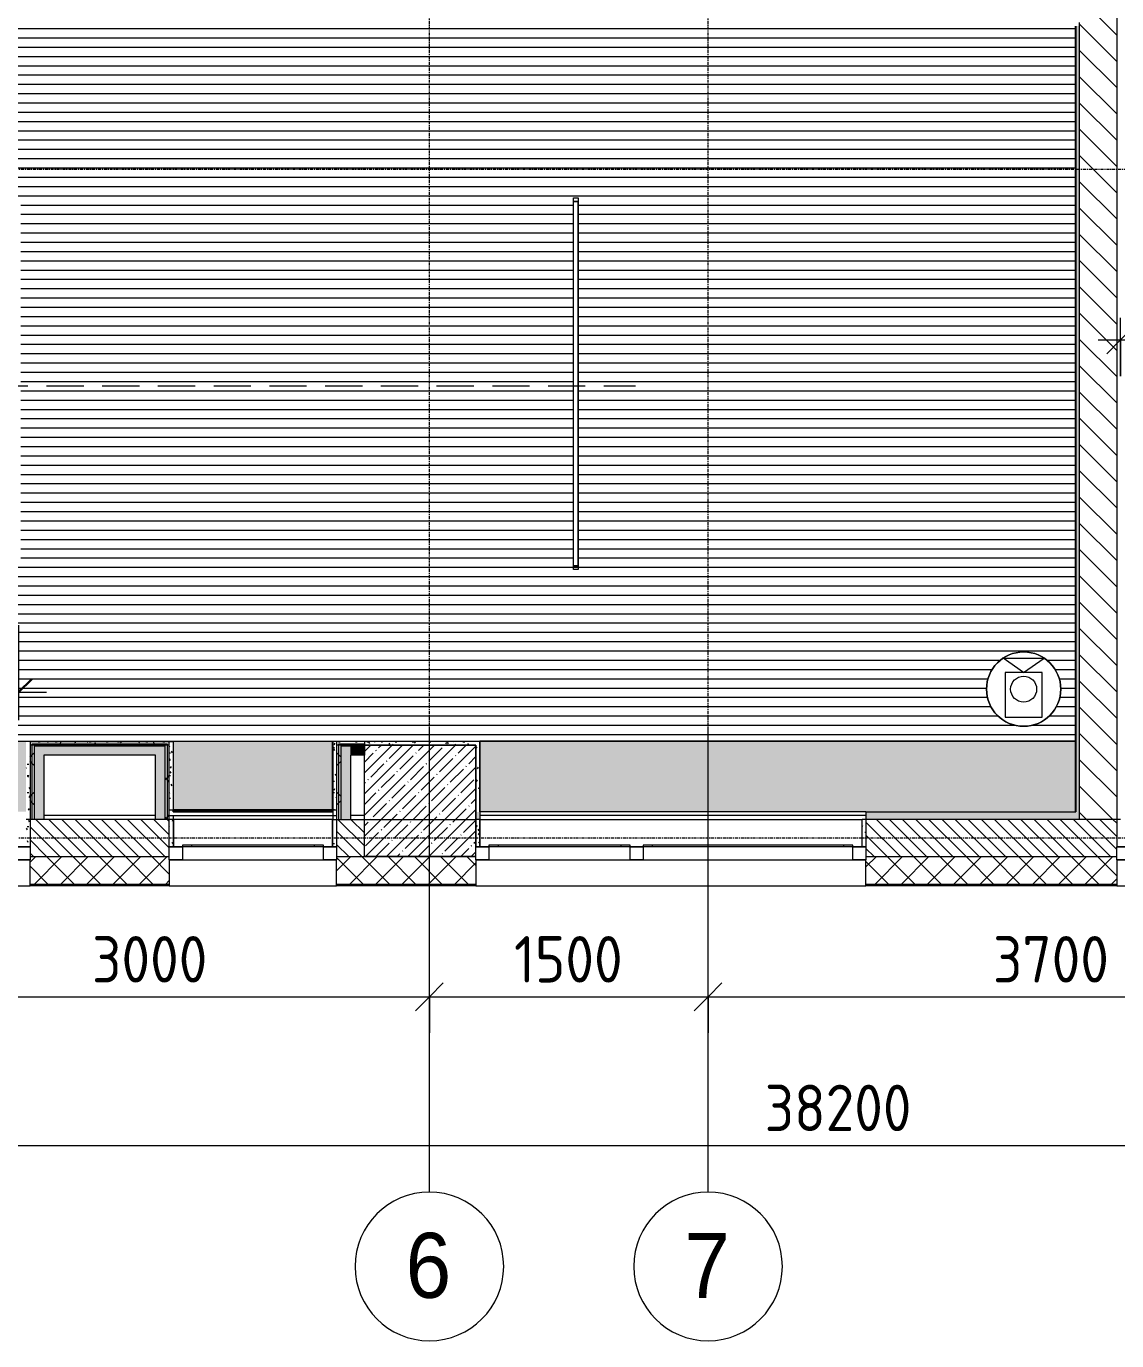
# Model space of a CAD drawing. Header units: millimetres. Extents: x 1311 to 195818, y -8553 to 29000.
# Drawn here: x 24286 to 30156, y -2706 to 4369 of the extents above; entities that cross this region are included whole.
import ezdxf

# ---------------------------------------------------------------- set-up
doc = ezdxf.new("R2010")
doc.units = ezdxf.units.MM
doc.linetypes.add('ADSK_Штрих_ш2 п1', pattern=[300, 200, -100])
doc.linetypes.add('Осевая', pattern=[31.75, 6.35, -4.7625, 15.875, -4.7625])
for name, color, linetype, lineweight in [('A-ANNO-DIMS', 7, 'Continuous', 9), ('A-ANNO-DIMS-100', 7, 'Continuous', 9), ('A-CLNG-PATT', 7, 'Continuous', 9), ('A-DETL-6', 7, 'ADSK_Штрих_ш2 п1', 9), ('A-GLAZ', 7, 'Continuous', 9), ('A-GLAZ-1', 7, 'Continuous', 13), ('A-WALL', 7, 'Continuous', 9), ('I-WALL', 7, 'Continuous', 9), ('Оси', 7, 'Continuous', 9), ('Оси-1', 7, 'Continuous', 20), ('Оси-2', 7, 'Осевая', 9)]:
    doc.layers.add(name, color=color, linetype=linetype, lineweight=lineweight)
for name, color, linetype, lineweight, true_color in [('A-CLNG-1', 7, 'Continuous', 9, 0xeaeaea), ('A-WALL-1', 7, 'Continuous', 9, 0x3c3c3c), ('A-WALL-2', 7, 'Continuous', 9, 0x535353), ('A-WALL-FNSH-1', 7, 'Continuous', 9, 0x3c3c3c), ('E-LITE-EQPM-1', 7, 'Continuous', 9, 0xff8080), ('I-WALL-1', 7, 'Continuous', 9, 0x535353), ('Q-SPCQ-1', 7, 'Continuous', 9, 0x008040), ('S-COLS-1', 9, 'Continuous', 9, 0x808080), ('S-COLS-2', 7, 'Continuous', 9, 0x3c3c3c)]:
    doc.layers.add(name, color=color, linetype=linetype, lineweight=lineweight, true_color=true_color)
doc.layers.add('A-CLNG-PATT-1', color=7, linetype='Continuous', lineweight=9, transparency=1)
doc.styles.add('Arial', font='arial.ttf', dxfattribs={"width": 0.9, "height": 350})
doc.styles.add('GOST Common_4', font='GOST_Common.ttf', dxfattribs={"width": 0.9, "height": 300})
doc.styles.add('ISOCPEUR', font='isocpeur.ttf', dxfattribs={"width": 0.9, "height": 250})
doc.dimstyles.new('ADSK_Основной_3_0_окр_', dxfattribs={"dimscale": 304.8, "dimtxt": 301.714499, "dimasz": 0.463911, "dimexe": 0.492126, "dimexo": 0.984252, "dimgap": 0.164042, "dimtad": 1, "dimdec": 0, "dimrnd": 10, "dimdsep": 46, "dimtxsty": 'GOST Common_4', "dimblk1": 'OBLIQUE', "dimblk2": 'OBLIQUE', "dimsah": 1, "dimcen": 0.09, "dimdle": 0.492126, "dimazin": 0, "dimtfac": 1, "dimtdec": 4, "dimtix": 1, "dimtmove": 0, "dimatfit": 3, "dimfxl": 1, "dimtvp": 1, "dimtolj": 1, "dimtzin": 0, "dimlwd": 9, "dimlwe": 9, "dimarcsym": 2})
doc.dimstyles.new('ISO-2_5_0_9К_БОЛЬШОЙ', dxfattribs={"dimscale": 304.8, "dimtxt": 248.995294, "dimasz": 0.492126, "dimexe": 0.393701, "dimexo": 0.984252, "dimgap": 0, "dimtad": 1, "dimdec": 0, "dimrnd": 10, "dimzin": 0, "dimdsep": 46, "dimtxsty": 'ISOCPEUR', "dimblk1": 'OBLIQUE', "dimblk2": 'OBLIQUE', "dimsah": 1, "dimcen": 0.09, "dimdle": 0.393701, "dimazin": 0, "dimtfac": 1, "dimtdec": 4, "dimtix": 1, "dimtmove": 0, "dimatfit": 3, "dimfxl": 1, "dimtvp": 1, "dimtolj": 1, "dimtzin": 0, "dimarcsym": 2})
pattern_1 = [(0, (9445.765, 0), (121.92, 30.48), [10.058, -81.382, 10.058, -81.382, -487.68]), (0, (9445.765, 0), (121.92, 30.48), [-182.88, 10.058, -172.822, 10.058, -81.382, -213.36]), (0, (9445.765, 0), (121.92, 30.48), [-457.2, 10.058, -50.902, 10.058, -142.342]), (120, (9491.485, 15.24), (-87.356454, 90.345817), [10.058, -81.382, 10.058, -81.382, -487.68]), (120, (9491.485, 15.24), (-87.356454, 90.345817), [-182.88, 10.058, -172.822, 10.058, -81.382, -213.36]), (120, (9491.485, 15.24), (-87.356454, 90.345817), [-457.2, 10.058, -50.902, 10.058, -142.342]), (240, (9506.725, 76.2), (-34.563546, -120.825817), [10.058, -81.382, 10.058, -81.382, -487.68]), (240, (9506.725, 76.2), (-34.563546, -120.825817), [-182.88, 10.058, -172.822, 10.058, -81.382, -213.36]), (240, (9506.725, 76.2), (-34.563546, -120.825817), [-457.2, 10.058, -50.902, 10.058, -142.342])]
pattern_2 = [(45, (9445.76, 0), (-106.066, 106.066), []), (135, (9445.76, 0), (-106.066, -106.066), [])]

# ---------------------------------------------------------------- blocks, each defined once
blk = doc.blocks.new('120_Окно_СКБ_2Ст - 120_Окно_СКБ_2Ст 2100х2500 _мал створка справа_-22445857-Сводный план потолков 1 этажа в осях 1-12')
at = {"layer": 'A-GLAZ'}
for p, q in [((1050, -57), (-1050, -57)), ((-1050, -127), (1050, -127))]:
    blk.add_line(p, q, dxfattribs=at)
at = {"layer": 'A-GLAZ-1'}
for p, q in [((-1050, -127), (-1050, -57)), ((-1050, -57), (-980, -57)), ((-980, -57), (-980, -127)), ((150, -127), (150, -57)), ((150, -57), (220, -57)), ((220, -57), (220, -127)), ((980, -127), (980, -57)), ((980, -57), (1050, -57)), ((1050, -57), (1050, -127)), ((-980, -127), (-1050, -127)), ((-980, -127), (-980, -137)), ((-980, -137), (150, -137)), ((-930, -137), (-930, -127)), ((100, -137), (100, -127)), ((220, -127), (150, -127)), ((150, -137), (150, -127)), ((220, -127), (220, -137)), ((220, -137), (980, -137)), ((270, -137), (270, -127)), ((930, -137), (930, -127)), ((1050, -127), (980, -127)), ((980, -137), (980, -127))]:
    blk.add_line(p, q, dxfattribs=at)
blk = doc.blocks.new('120_Окно_СКБ_1Ст - 120_Окно_СКБ_1Ст 900х2500_h_-22445987-Сводный план потолков 1 этажа в осях 1-12')
at = {"layer": 'A-GLAZ'}
for p, q in [((450, -57), (-450, -57)), ((-450, -127), (450, -127))]:
    blk.add_line(p, q, dxfattribs=at)
at = {"layer": 'A-GLAZ-1'}
for p, q in [((-450, -127), (-450, -57)), ((-450, -57), (-380, -57)), ((-380, -57), (-380, -127)), ((380, -127), (380, -57)), ((380, -57), (450, -57)), ((450, -57), (450, -127)), ((-380, -127), (-450, -127)), ((-380, -127), (-380, -137)), ((-380, -137), (380, -137)), ((-330, -137), (-330, -127)), ((330, -137), (330, -127)), ((450, -127), (380, -127)), ((380, -137), (380, -127))]:
    blk.add_line(p, q, dxfattribs=at)
blk = doc.blocks.new('Видеокамера - Желтый-29490382-Сводный план потолков 1 этажа в осях 1-12')
at = {"layer": 'Q-SPCQ-1'}
for p, q in [((89, 100), (-151, 100)), ((-151, 100), (-151, -100)), ((89, 0), (166.6, 110.7)), ((89, -100), (89, 100)), ((166.6, 110.7), (166.6, -110.7)), ((89, 0), (166.6, -110.7)), ((-151, -100), (89, -100))]:
    blk.add_line(p, q, dxfattribs=at)
for radius in [200, 70]:
    blk.add_circle((0, 0), radius, dxfattribs=at)
for start, end in [(0, 180), (180, 360)]:
    blk.add_arc((0, 0), 200, start, end, dxfattribs=at)
blk = doc.blocks.new('Downlight - Strip - 2000 мм-27655400-Сводный план потолков 1 этажа в осях 1-12')
at = {"layer": 'E-LITE-EQPM-1'}
for p, q in [((-1000, -231.3), (-1000, -205.9)), ((-1000, -205.9), (-980.9, -205.9)), ((-980.9, -231.3), (-980.9, -205.9)), ((-980.9, -205.9), (981, -205.9)), ((-980.9, -205.9), (-980.9, -231.3)), ((-980.9, -231.3), (-980.9, -205.9)), ((-980.9, -205.9), (-980.9, -231.3)), ((-980.9, -205.9), (981, -205.9)), ((-980.9, -205.9), (981, -205.9)), ((981, -205.9), (981, -231.3)), ((981, -231.3), (981, -205.9)), ((981, -205.9), (1000, -205.9)), ((981, -231.3), (981, -205.9)), ((981, -205.9), (981, -231.3)), ((1000, -205.9), (1000, -231.3)), ((-980.9, -231.3), (-1000, -231.3)), ((981, -231.3), (-980.9, -231.3)), ((981, -231.3), (-980.9, -231.3)), ((-980.9, -231.3), (981, -231.3)), ((1000, -231.3), (981, -231.3))]:
    blk.add_line(p, q, dxfattribs=at)
blk = doc.blocks.new('Ось сетки - D8-29747960-Сводный план потолков 1 этажа в осях 1-12')
at = {"layer": 'Оси-1'}
for start, end in [(360, 180), (180, 360)]:
    blk.add_arc((0, 0), 4, start, end, dxfattribs=at)
blk = doc.blocks.new('DIMBLOCK5-Сводный план потолков 1 этажа в осях 1-12')
at = {"layer": 'A-ANNO-DIMS-100'}
for p, q in [((23455.8, -1048.7), (23455.8, -734.8)), ((26455.8, -1048.7), (26455.8, -734.8)), ((23455.8, -854.8), (26455.8, -854.8)), ((23455.8, -854.8), (23455.8, -1048.7)), ((26455.8, -854.8), (26455.8, -1048.7))]:
    blk.add_line(p, q, dxfattribs=at)
at = {"layer": 'A-ANNO-DIMS-100', "lineweight": 20}
for p, q in [((23455.8, -854.8), (23530.8, -779.8)), ((26455.8, -854.8), (26530.8, -779.8)), ((23455.8, -854.8), (23380.8, -929.8)), ((26455.8, -854.8), (26380.8, -929.8))]:
    blk.add_line(p, q, dxfattribs=at)
at = {"layer": 'A-ANNO-DIMS-100', "color": 0, "insert": (24639.7, -528.2), "char_height": 250, "width": 758.478, "attachment_point": 1, "line_spacing_factor": 1.149209, "style": 'ISOCPEUR'}
blk.add_mtext('3000', dxfattribs=at)
blk = doc.blocks.new('_Oblique')
at = {"color": 0, "linetype": 'ByBlock', "lineweight": -2}
blk.add_line((-0.5, -0.5), (0.5, 0.5), dxfattribs=at)
blk = doc.blocks.new('DIMBLOCK6-Сводный план потолков 1 этажа в осях 1-12')
at = {"layer": 'A-ANNO-DIMS-100'}
for p, q in [((26455.8, -1048.7), (26455.8, -734.8)), ((27955.8, -1048.7), (27955.8, -734.8)), ((26455.8, -854.8), (27955.8, -854.8)), ((26455.8, -854.8), (26455.8, -1048.7)), ((27955.8, -854.8), (27955.8, -1048.7))]:
    blk.add_line(p, q, dxfattribs=at)
at = {"layer": 'A-ANNO-DIMS-100', "lineweight": 20}
for p, q in [((26455.8, -854.8), (26530.8, -779.8)), ((27955.8, -854.8), (28030.8, -779.8)), ((26455.8, -854.8), (26380.8, -929.8)), ((27955.8, -854.8), (27880.8, -929.8))]:
    blk.add_line(p, q, dxfattribs=at)
at = {"layer": 'A-ANNO-DIMS-100', "color": 0, "insert": (26911.3, -528.2), "char_height": 250, "width": 706.764, "attachment_point": 1, "line_spacing_factor": 1.149209, "style": 'ISOCPEUR'}
blk.add_mtext('1500', dxfattribs=at)
blk = doc.blocks.new('DIMBLOCK7-Сводный план потолков 1 этажа в осях 1-12')
at = {"layer": 'A-ANNO-DIMS-100'}
for p, q in [((27955.8, -1048.7), (27955.8, -734.8)), ((31655.8, -1048.7), (31655.8, -734.8)), ((27955.8, -854.8), (31655.8, -854.8)), ((27955.8, -854.8), (27955.8, -1048.7)), ((31655.8, -854.8), (31655.8, -1048.7))]:
    blk.add_line(p, q, dxfattribs=at)
at = {"layer": 'A-ANNO-DIMS-100', "lineweight": 20}
for p, q in [((27955.8, -854.8), (28030.8, -779.8)), ((31655.8, -854.8), (31730.8, -779.8)), ((27955.8, -854.8), (27880.8, -929.8)), ((31655.8, -854.8), (31580.8, -929.8))]:
    blk.add_line(p, q, dxfattribs=at)
at = {"layer": 'A-ANNO-DIMS-100', "color": 0, "insert": (29489.7, -528.2), "char_height": 250, "width": 758.478, "attachment_point": 1, "line_spacing_factor": 1.149209, "style": 'ISOCPEUR'}
blk.add_mtext('3700', dxfattribs=at)
blk = doc.blocks.new('DIMBLOCK25-Сводный план потолков 1 этажа в осях 1-12')
at = {"layer": 'A-ANNO-DIMS-100'}
for p, q in [((9555.8, -1848.7), (9555.8, -1534.8)), ((47755.8, -1848.7), (47755.8, -1534.8)), ((9435.8, -1654.8), (47875.8, -1654.8)), ((9555.8, -1654.8), (9555.8, -1848.7)), ((47755.8, -1654.8), (47755.8, -1848.7))]:
    blk.add_line(p, q, dxfattribs=at)
at = {"layer": 'A-ANNO-DIMS-100', "lineweight": 20}
for p, q in [((9555.8, -1654.8), (9630.8, -1579.8)), ((47755.8, -1654.8), (47830.8, -1579.8)), ((9555.8, -1654.8), (9480.8, -1729.8)), ((47755.8, -1654.8), (47680.8, -1729.8))]:
    blk.add_line(p, q, dxfattribs=at)
at = {"layer": 'A-ANNO-DIMS-100', "color": 0, "insert": (28260.7, -1328.2), "char_height": 250, "width": 948.097, "attachment_point": 1, "line_spacing_factor": 1.149209, "style": 'ISOCPEUR'}
blk.add_mtext('38200', dxfattribs=at)
blk = doc.blocks.new('DIMBLOCK79-Сводный план потолков 1 этажа в осях 1-12')
at = {"layer": 'A-ANNO-DIMS-100'}
for p, q in [((35576.8, 3245.5), (35576.8, 2560.4)), ((35576.8, 2680.4), (35576.8, 3245.5)), ((30176.8, 2486.5), (30176.8, 2800.4)), ((30056.8, 2680.4), (35576.8, 2680.4)), ((30176.8, 2680.4), (30176.8, 2486.5))]:
    blk.add_line(p, q, dxfattribs=at)
at = {"layer": 'A-ANNO-DIMS-100', "lineweight": 20}
for p, q in [((30176.8, 2680.4), (30251.8, 2755.4)), ((35576.8, 2680.4), (35651.8, 2755.4)), ((30176.8, 2680.4), (30101.8, 2605.4)), ((35576.8, 2680.4), (35501.8, 2605.4))]:
    blk.add_line(p, q, dxfattribs=at)
at = {"layer": 'A-ANNO-DIMS-100', "color": 0, "insert": (32548.8, 3007), "char_height": 250, "width": 787.208, "attachment_point": 1, "line_spacing_factor": 1.149209, "style": 'ISOCPEUR'}
blk.add_mtext('5400', dxfattribs=at)
blk = doc.blocks.new('DIMBLOCK112-Сводный план потолков 1 этажа в осях 1-12')
at = {"layer": 'A-ANNO-DIMS-100'}
for p, q in [((22744.1, 1945), (22744.1, 634.3)), ((22744.1, 784.3), (22744.1, 1945)), ((24244.1, 1145), (24244.1, 634.3)), ((24244.1, 784.3), (24244.1, 1145)), ((22744.1, 784.3), (24394.1, 784.3))]:
    blk.add_line(p, q, dxfattribs=at)
at = {"layer": 'A-ANNO-DIMS-100', "lineweight": 30}
for p, q in [((22744.1, 784.3), (22814.8, 855)), ((24244.1, 784.3), (24314.8, 855)), ((22744.1, 784.3), (22673.4, 713.6)), ((24244.1, 784.3), (24173.4, 713.6))]:
    blk.add_line(p, q, dxfattribs=at)
at = {"layer": 'A-ANNO-DIMS-100', "color": 0, "insert": (23238.4, 1226.3), "char_height": 300, "width": 613.657, "attachment_point": 1, "line_spacing_factor": 1.022761, "style": 'GOST Common_4'}
blk.add_mtext('1/2', dxfattribs=at)

msp = doc.modelspace()

# ---------------------------------------------------------------- hatches: boundary and pattern name
at = {"layer": 'A-CLNG-PATT'}
h = msp.add_hatch(dxfattribs=at)
h.set_pattern_fill('FP_85', color=256, style=0, pattern_type=2)
h.set_pattern_definition([(0, (21565.765, 4107), (0, -50), [])])
h.paths.add_polyline_path([(27762.3, 521), (29935.8, 521), (29934.8, 4370), (23755.8, 4370), (23755.8, 7693), (22225.8, 7693), (22225.8, 7050), (20905.8, 7050), (20904.8, 7680), (18205.8, 7679), (18205.8, 7120), (17085.8, 7120), (17085.8, 7693), (13195.8, 7693), (13195.8, 521), (26494.4, 521)])
h.paths.add_polyline_path([(29654.8, 601), (29606.9, 606.8), (29561.8, 623.9), (29522.1, 651.3), (29490.2, 687.4), (29467.8, 730.1), (29456.2, 776.9), (29456.2, 825.1), (29467.8, 871.9), (29490.2, 914.6), (29522.1, 950.7), (29561.8, 978.1), (29606.9, 995.2), (29654.8, 1001), (29702.6, 995.2), (29747.7, 978.1), (29787.4, 950.7), (29819.4, 914.6), (29841.8, 871.9), (29853.3, 825.1), (29853.3, 776.9), (29841.8, 730.1), (29819.4, 687.4), (29787.4, 651.3), (29747.7, 623.9), (29702.6, 606.8), (29664.1, 602.1)])
h.paths.add_polyline_path([(27231.4, 1464), (27231.4, 3425.9), (27256.8, 3425.9), (27256.8, 1464)])
h.paths.add_polyline_path([(24256.8, 1464), (24231.4, 1464), (24231.4, 3425.9), (24256.8, 3425.9), (24256.8, 2570)])
h.paths.add_polyline_path([(21231.4, 1464), (21231.4, 3425.9), (21256.8, 3425.9), (21256.8, 1464)])
h.paths.add_polyline_path([(18451.4, 1464), (18451.4, 3425.9), (18476.8, 3425.9), (18476.8, 1464)])
h.paths.add_polyline_path([(15709.5, 1464), (15684.1, 1464), (15684.1, 3425.9), (15709.5, 3425.9), (15709.5, 2570)])
h.paths.add_polyline_path([(21243.1, 4769), (21243.1, 6730.9), (21268.5, 6730.9), (21268.5, 4769)])
h.paths.add_polyline_path([(18488.5, 4769), (18463.1, 4769), (18463.1, 6730.9), (18488.5, 6730.9), (18488.5, 6284.3)])
h.paths.add_polyline_path([(15699.9, 4769), (15683.1, 4769), (15683.1, 6730.9), (15708.5, 6730.9), (15708.5, 4769)])
h.paths.add_polyline_path([(13556.8, 7210), (13508.9, 7215.8), (13463.8, 7232.9), (13424.1, 7260.3), (13392.2, 7296.4), (13369.8, 7339.1), (13358.2, 7385.9), (13358.2, 7434.1), (13369.8, 7480.9), (13392.2, 7523.6), (13424.1, 7559.7), (13463.8, 7587.1), (13508.9, 7604.2), (13556.8, 7610), (13604.6, 7604.2), (13649.7, 7587.1), (13689.4, 7559.7), (13721.4, 7523.6), (13743.8, 7480.9), (13755.3, 7434.1), (13755.3, 7385.9), (13743.8, 7339.1), (13721.4, 7296.4), (13689.4, 7260.3), (13649.7, 7232.9), (13604.6, 7215.8), (13580.8, 7212.9)])
at = {"layer": 'A-CLNG-PATT-1'}
h = msp.add_hatch(color=256, dxfattribs=at)
h.paths.add_polyline_path([(26725.8, 140), (29935.8, 141), (29935.8, 520), (26725.8, 520), (26725.8, 500)])
h.paths.add_polyline_path([(18253.4, 140), (18784.5, 140), (18784.5, 521), (17726.5, 521), (17726.5, 140)])
h.paths.add_polyline_path([(16254.8, 140), (16255.8, 141), (16254.8, 521), (13195.8, 521), (13196.8, 140), (15083.7, 140)])
h.paths.add_polyline_path([(25934.6, 140.5), (25934.6, 521), (25076.8, 521), (25076.8, 140.5), (25860.5, 140.5)])
h.paths.add_polyline_path([(21455.8, 140.6), (21584.8, 140.6), (21584.8, 520), (19376.8, 520), (19375.8, 140.6), (20155.2, 140.6)])
h.paths.add_polyline_path([(22226.8, 141), (24284.8, 141), (24284.8, 521), (22226.8, 521)])
at = {"layer": 'A-WALL'}
h = msp.add_hatch(dxfattribs=at)
h.set_pattern_fill('FP_31', color=256, style=0, pattern_type=2)
h.set_pattern_definition([(135, (9445.765, 0), (-35.35534, -35.35534), [])])
h.paths.add_polyline_path([(29664.1, -100), (30155.8, -100), (30155.8, 100), (28805.8, 100), (28805.8, -100), (29030.2, -100)])
h.paths.add_polyline_path([(31355.8, -100), (31355.8, 100), (31055.8, 100), (31055.8, -100)])
h.paths.add_polyline_path([(31955.8, -100), (32080.8, -100), (32080.8, 100), (31955.8, 100), (31955.8, 64.2)])
h.paths.add_polyline_path([(37755.5, -100), (37755.5, 100), (36755.8, 100), (36755.8, -100)])
h.paths.add_polyline_path([(35005.8, -100), (35005.8, 100), (34880.8, 100), (34880.8, -100)])
h.paths.add_polyline_path([(35855.8, -100), (35855.8, 100), (35605.8, 100), (35605.8, -100)])
h.paths.add_polyline_path([(26105.8, -100), (26105.8, 100), (25955.8, 100), (25955.8, -100)])
h.paths.add_polyline_path([(25055.8, -100), (25055.8, 100), (24305.8, 100), (24305.8, -100), (24592.7, -100)])
h.paths.add_polyline_path([(21605.8, -100), (21605.8, 100), (21455.8, 100), (21455.8, -100)])
h.paths.add_polyline_path([(18887.3, -100), (19355.8, -100), (19355.8, 100), (18605.5, 100), (18605.5, -100)])
h.paths.add_polyline_path([(16351.6, -100), (17105.8, -100), (17105.8, 100), (16275.8, 100), (16275.8, -100)])
h = msp.add_hatch(dxfattribs=at)
h.set_pattern_fill('FP_6', color=256, style=0, pattern_type=2)
h.set_pattern_definition([(45, (9445.76, 0), (-70.71068, 70.71068), []), (135, (9445.76, 0), (-70.71068, -70.71068), [])])
h.paths.add_polyline_path([(47733.4, -250), (47733.4, -100), (47435.8, -100), (47435.8, -250)])
h.paths.add_polyline_path([(43315.8, -250), (43315.8, -100), (42455.8, -100), (42455.8, -250), (43055.8, -250)])
h.paths.add_polyline_path([(46535.8, -250), (46535.8, -100), (45415.8, -100), (45415.8, -250), (45512.3, -250)])
h.paths.add_polyline_path([(38655.5, -250), (39655.8, -250), (39655.8, -100), (38655.5, -100), (38655.5, -215.7)])
h.paths.add_polyline_path([(36755.8, -250), (37755.5, -250), (37755.5, -100), (36755.8, -100), (36755.8, -118)])
h.paths.add_polyline_path([(35855.8, -250), (35855.8, -100), (34880.8, -100), (34880.8, -250), (35369.5, -250)])
h.paths.add_polyline_path([(32080.8, -250), (32080.8, -100), (31055.8, -100), (31055.8, -250), (31565.9, -250)])
h.paths.add_polyline_path([(30155.8, -250), (30155.8, -100), (28805.8, -100), (28805.8, -250), (29030.2, -250)])
h.paths.add_polyline_path([(25955.8, -250), (26705.8, -250), (26705.8, -100), (25955.8, -100), (25955.8, -215.7)])
h.paths.add_polyline_path([(24305.8, -250), (25055.8, -250), (25055.8, -100), (24305.8, -100), (24305.8, -215.7)])
h.paths.add_polyline_path([(22205.8, -250), (22205.8, -100), (21455.8, -100), (21455.8, -250), (21605.8, -250)])
h.paths.add_polyline_path([(18887.3, -250), (19355.8, -250), (19355.8, -100), (18605.5, -100), (18605.5, -250)])
h.paths.add_polyline_path([(16275.8, -250), (17705.5, -250), (17705.5, -100), (16275.8, -100), (16275.8, -118)])
h.paths.add_polyline_path([(9335.8, -250), (13175.8, -250), (13175.8, -100), (9185.8, -100), (9185.8, -250)])
at = {"layer": 'I-WALL'}
h = msp.add_hatch(dxfattribs=at)
h.set_pattern_fill('FP_18', color=256, style=0, pattern_type=2)
h.set_pattern_definition([(135, (9445.76, 0), (-70.7107, -70.7107), [])])
h.paths.add_polyline_path([(30155.8, 100), (30155.8, 7680), (29955.8, 7680), (29955.8, 100)])
h = msp.add_hatch(dxfattribs=at)
h.set_pattern_fill('FP_84', color=256, style=0, pattern_type=2)
h.set_pattern_definition(pattern_1)
h.paths.add_polyline_path([(29935.8, 100), (29955.8, 100), (29955.8, 4370), (29935.8, 4370), (29935.8, 120)])
h = msp.add_hatch(dxfattribs=at)
h.set_pattern_fill('FP_84', color=256, style=0, pattern_type=2)
h.set_pattern_definition(pattern_1)
h.paths.add_polyline_path([(24305.8, 100), (24305.8, 520), (24285.8, 520), (24285.8, 100)])
h = msp.add_hatch(dxfattribs=at)
h.set_pattern_fill('FP_84', color=256, style=0, pattern_type=2)
h.set_pattern_definition(pattern_1)
h.paths.add_polyline_path([(24330.8, 500), (25075.8, 500), (25075.8, 520), (24305.8, 520), (24305.8, 500)])
h = msp.add_hatch(dxfattribs=at)
h.set_pattern_fill('FP_92', color=256, style=0, pattern_type=2)
h.set_pattern_definition(pattern_2)
h.paths.add_polyline_path([(24318.3, 100), (24318, 500), (24305.8, 500), (24305.8, 100)])
h = msp.add_hatch(dxfattribs=at)
h.set_pattern_fill('FP_92', color=256, style=0, pattern_type=2)
h.set_pattern_definition(pattern_2)
h.paths.add_polyline_path([(24330.8, 100), (24330.8, 500), (24318.3, 500), (24318.3, 100)])
h = msp.add_hatch(dxfattribs=at)
h.set_pattern_fill('FP_92', color=256, style=0, pattern_type=2)
h.set_pattern_definition(pattern_2)
h.paths.add_polyline_path([(24330.8, 495), (25043.3, 495), (25043.3, 500), (24330.8, 500)])
h = msp.add_hatch(dxfattribs=at)
h.set_pattern_fill('FP_92', color=256, style=0, pattern_type=2)
h.set_pattern_definition(pattern_2)
h.paths.add_polyline_path([(25043.3, 100), (25055.8, 100), (25055.8, 500), (25043.3, 500), (25043.3, 120)])
h = msp.add_hatch(dxfattribs=at)
h.set_pattern_fill('FP_84', color=256, style=0, pattern_type=2)
h.set_pattern_definition(pattern_1)
h.paths.add_polyline_path([(25075.8, 150), (25075.8, 500), (25055.8, 500), (25055.8, 150)])
h = msp.add_hatch(dxfattribs=at)
h.set_pattern_fill('FP_84', color=256, style=0, pattern_type=2)
h.set_pattern_definition(pattern_1)
h.paths.add_polyline_path([(25935.8, 500), (26705.8, 500), (26705.8, 520), (25935.8, 520), (25935.8, 507.5)])
h = msp.add_hatch(dxfattribs=at)
h.set_pattern_fill('FP_84', color=256, style=0, pattern_type=2)
h.set_pattern_definition(pattern_1)
h.paths.add_polyline_path([(25935.8, 150), (25955.8, 150), (25955.8, 500), (25935.8, 500), (25935.8, 248.6)])
h = msp.add_hatch(dxfattribs=at)
h.set_pattern_fill('FP_92', color=256, style=0, pattern_type=2)
h.set_pattern_definition(pattern_2)
h.paths.add_polyline_path([(25955.8, 100), (25968.3, 100), (25968, 500), (25955.8, 500), (25955.8, 111.5)])
h = msp.add_hatch(dxfattribs=at)
h.set_pattern_fill('FP_92', color=256, style=0, pattern_type=2)
h.set_pattern_definition(pattern_2)
h.paths.add_polyline_path([(25980.8, 100), (25980.8, 500), (25968.3, 500), (25968.3, 100)])
h = msp.add_hatch(dxfattribs=at)
h.set_pattern_fill('FP_92', color=256, style=0, pattern_type=2)
h.set_pattern_definition(pattern_2)
h.paths.add_polyline_path([(25980.8, 495), (26105.8, 495), (26105.8, 500), (25980.8, 500)])
h = msp.add_hatch(dxfattribs=at)
h.set_pattern_fill('FP_84', color=256, style=0, pattern_type=2)
h.set_pattern_definition(pattern_1)
h.paths.add_polyline_path([(26725.8, 140), (26725.8, 520), (26705.8, 520), (26705.8, 140)])
for points in [[(24380.8, 100), (24380.8, 495), (24330.8, 495), (24330.8, 100)], [(24380.8, 445), (25030.8, 445), (25030.8, 495), (24380.8, 495)], [(24980.8, 100), (25030.8, 100), (25030.8, 445), (24980.8, 445), (24980.8, 120)], [(25980.8, 100), (26030.8, 100), (26030.8, 495), (25980.8, 495), (25980.8, 112.9)], [(26105.8, 445), (26105.8, 495), (26030.8, 495), (26030.8, 445)]]:
    msp.add_hatch(color=256, dxfattribs=at).paths.add_polyline_path(points)
h = msp.add_hatch(dxfattribs=at)
h.set_pattern_fill('FP_92', color=256, style=0, pattern_type=2)
h.set_pattern_definition(pattern_2)
h.paths.add_polyline_path([(25030.8, 100), (25043.3, 100), (25043.3, 495), (25030.8, 495), (25030.8, 120)])
h = msp.add_hatch(dxfattribs=at)
h.set_pattern_fill('FP_84', color=256, style=0, pattern_type=2)
h.set_pattern_definition(pattern_1)
h.paths.add_polyline_path([(24305.8, -48), (24305.8, 100), (24285.8, 100), (24285.8, -48)])
h = msp.add_hatch(dxfattribs=at)
h.set_pattern_fill('FP_84', color=256, style=0, pattern_type=2)
h.set_pattern_definition(pattern_1)
h.paths.add_polyline_path([(25055.8, -48), (25075.8, -48), (25075.8, 100), (25055.8, 100), (25055.8, 60.8)])
h = msp.add_hatch(dxfattribs=at)
h.set_pattern_fill('FP_84', color=256, style=0, pattern_type=2)
h.set_pattern_definition(pattern_1)
h.paths.add_polyline_path([(25935.8, -48), (25955.8, -48), (25955.8, 100), (25935.8, 100)])
h = msp.add_hatch(dxfattribs=at)
h.set_pattern_fill('FP_84', color=256, style=0, pattern_type=2)
h.set_pattern_definition(pattern_1)
h.paths.add_polyline_path([(29664.1, 100), (29935.8, 100), (29935.8, 140), (28805.8, 140), (28805.8, 100), (29030.2, 100)])
h.paths.add_polyline_path([(26726.5, 100), (26726.8, 100), (26725.8, 140), (26705.8, 140), (26705.8, 100), (26725.8, 100)])
h = msp.add_hatch(dxfattribs=at)
h.set_pattern_fill('FP_84', color=256, style=0, pattern_type=2)
h.set_pattern_definition(pattern_1)
h.paths.add_polyline_path([(26705.8, -48), (26725.8, -48), (26725.8, 100), (26705.8, 100)])
h = msp.add_hatch(dxfattribs=at)
h.set_pattern_fill('FP_84', color=256, style=0, pattern_type=2)
h.set_pattern_definition(pattern_1)
h.paths.add_polyline_path([(28805.8, -48), (28805.8, 100), (28785.8, 100), (28785.8, -48)])
at = {"layer": 'S-COLS-1'}
h = msp.add_hatch(dxfattribs=at)
h.set_pattern_fill('FP_1', color=256, style=0, pattern_type=2)
h.set_pattern_definition([(45, (9445.765, 0), (-57.02463, 57.02463), []), (45, (9502.79, 0), (-57.02463, 57.02463), [100.806, -20.161, 3.353, -16.808])])
h.paths.add_polyline_path([(26705.8, -100), (26705.8, 500), (26105.8, 500), (26105.8, -100), (26494.4, -100)])

# ---------------------------------------------------------------- linework, layer by layer
at = {"layer": 'A-CLNG-1'}
for p, q in [((18784.5, 521), (25934.6, 521)), ((25076.8, 521), (25076.8, 151)), ((29935.8, 520), (26725.8, 520)), ((29935.8, 521), (26726.8, 521)), ((25076.8, 140.5), (25934.6, 140.5)), ((25935.2, 100), (25077.2, 100)), ((25077.2, 100), (25077.2, -48)), ((25079.1, 100), (25079.1, -48)), ((25935.2, -48), (25935.2, 100)), ((26726.5, 100), (26726.5, -48)), ((28805.8, 140), (29935.8, 140))]:
    msp.add_line(p, q, dxfattribs=at)
at = {"layer": 'A-DETL-6'}
msp.add_line((15094.8, 2434.2), (27565.8, 2434.2), dxfattribs=at)
at = {"layer": 'A-WALL'}
for p, q in [((29935.8, 4370), (29935.8, 141)), ((24318.3, 100), (24318.3, 507.5)), ((24318.3, 507.5), (25043.3, 507.5)), ((25043.3, 507.5), (25043.3, 100)), ((25968.3, 100), (25968.3, 507.5)), ((25968.3, 507.5), (26105.8, 507.5)), ((24330.8, 100), (24330.8, 495)), ((24330.8, 495), (25030.8, 495)), ((25030.8, 495), (25030.8, 100)), ((25980.8, 100), (25980.8, 495)), ((25980.8, 495), (26105.8, 495)), ((26726.8, 140), (26725.8, 140)), ((24305.8, -100), (25055.8, -100)), ((25955.8, -100), (26705.8, -100)), ((28805.8, -100), (30155.8, -100)), ((25055.8, -250), (24305.8, -250)), ((25055.8, -253), (24305.8, -253)), ((26705.8, -250), (25955.8, -250)), ((26705.8, -253), (25955.8, -253)), ((30155.8, -250), (28805.8, -250)), ((30155.8, -253), (28805.8, -253))]:
    msp.add_line(p, q, dxfattribs=at)
at = {"layer": 'A-WALL-1'}
for p, q in [((30155.8, 7680), (30155.8, -48)), ((29955.8, 100), (29955.8, 4390)), ((24305.8, 520), (24305.8, -48)), ((24305.8, 520), (25075.8, 520)), ((25055.8, 500), (24305.8, 500)), ((25055.8, -48), (25055.8, 520)), ((25075.8, 520), (25075.8, 150)), ((25935.8, 150), (25935.8, 520)), ((25955.8, 520), (25955.8, -48)), ((26705.8, 500), (25955.8, 500)), ((26105.8, 520), (26105.8, 445)), ((26705.8, -48), (26705.8, 500)), ((26725.8, 520), (26725.8, 140)), ((24380.8, 445), (24380.8, 100)), ((24980.8, 445), (24380.8, 445)), ((24980.8, 100), (24980.8, 445)), ((26030.8, 445), (26030.8, 100)), ((26105.8, 445), (26030.8, 445)), ((25075.8, 150), (25055.8, 150)), ((25955.8, 150), (25935.8, 150)), ((25075.8, 100), (24285.8, 100)), ((25075.8, 100), (25075.8, -48)), ((25935.8, 100), (26705.8, 100)), ((25935.8, -48), (25935.8, 100)), ((26725.8, 100), (26725.8, -48)), ((26726.8, 140), (26726.8, 100)), ((30175.8, 100), (28785.8, 100)), ((28785.8, -48), (28785.8, 100)), ((28805.8, 140), (28805.8, -48)), ((24305.8, -250), (24305.8, -118)), ((25055.8, -118), (25055.8, -250)), ((25955.8, -250), (25955.8, -118)), ((26705.8, -118), (26705.8, -250)), ((28805.8, -250), (28805.8, -118)), ((30155.8, -118), (30155.8, -250))]:
    msp.add_line(p, q, dxfattribs=at)
at = {"layer": 'A-WALL-2'}
for p, q in [((26725.8, 100), (26705.8, 100)), ((22205.8, -258), (24305.8, -258)), ((25055.8, -258), (25955.8, -258)), ((26705.8, -258), (28805.8, -258)), ((30155.8, -258), (31055.8, -258))]:
    msp.add_line(p, q, dxfattribs=at)
at = {"layer": 'A-WALL-FNSH-1'}
for p, q in [((29934.8, 141), (29934.8, 4369)), ((24305.8, 520), (24285.8, 520)), ((25934.6, 140.5), (25934.6, 521)), ((25934.6, 521), (26726.8, 521)), ((25935.6, 520), (25935.6, 140.5)), ((26725.8, 520), (25935.6, 520)), ((26726.8, 521), (26726.8, 140)), ((25075.8, 100), (25076.8, 100)), ((25076.8, 100), (25076.8, -48)), ((25935.6, 140.5), (25934.6, 140.5)), ((25934.8, -48), (25934.8, 100)), ((25935.2, 100), (25935.8, 100)), ((26725.8, 100), (26726.8, 100)), ((26726.8, 100), (26726.8, -48)), ((28784.8, -48), (28784.8, 100)), ((28784.8, 100), (28785.8, 100)), ((28805.8, 140), (28805.8, 141)), ((28805.8, 141), (29934.8, 141)), ((29935.8, 141), (29935.8, 140)), ((24305.8, -258), (24305.8, -250)), ((25055.8, -258), (24305.8, -258)), ((25055.8, -250), (25055.8, -258)), ((25955.8, -258), (25955.8, -250)), ((26705.8, -258), (25955.8, -258)), ((26705.8, -250), (26705.8, -258)), ((28805.8, -258), (28805.8, -250)), ((30155.8, -258), (28805.8, -258)), ((30155.8, -250), (30155.8, -258))]:
    msp.add_line(p, q, dxfattribs=at)
at = {"layer": 'I-WALL-1'}
for p, q in [((25075.8, 150), (25075.8, 140)), ((25075.8, 150), (25935.8, 150)), ((25076.8, 140.5), (25076.8, 151)), ((25935.8, 151), (25076.8, 151)), ((25935.8, 150), (25935.8, 100)), ((24980.8, 120), (24380.8, 120)), ((25055.8, 120), (25075.8, 120)), ((25075.8, 140.5), (25076.8, 140.5)), ((25935.8, 140), (25075.8, 140)), ((25075.8, 120), (25955.8, 120)), ((25075.8, 120), (25075.8, 100)), ((26105.8, 120), (26030.8, 120)), ((28805.8, 141), (26725.8, 141)), ((28805.8, 140), (26726.8, 140)), ((28805.8, 120), (26726.8, 120)), ((26726.8, 100), (28784.8, 100))]:
    msp.add_line(p, q, dxfattribs=at)
at = {"layer": 'S-COLS-2'}
for p, q in [((26105.8, -100), (26105.8, 500)), ((26105.8, 500), (26705.8, 500)), ((26705.8, 500), (26705.8, -48)), ((26705.8, -100), (26105.8, -100))]:
    msp.add_line(p, q, dxfattribs=at)
at = {"layer": 'Оси'}
for p, q in [((26455.8, -1906.3), (26455.8, 593.7)), ((27955.8, -1906.3), (27955.8, 593.7))]:
    msp.add_line(p, q, dxfattribs=at)
at = {"layer": 'Оси-2'}
for p, q in [((26455.8, 593.7), (26455.8, 24898.1)), ((27955.8, 593.7), (27955.8, 24898.1)), ((9007.3, 3600), (45435.8, 3600)), ((9007.3, 0), (45435.8, 0))]:
    msp.add_line(p, q, dxfattribs=at)

# ---------------------------------------------------------------- block references
at = {"layer": 'A-GLAZ', "rotation": 180}
for name, p in [('120_Окно_СКБ_2Ст - 120_Окно_СКБ_2Ст 2100х2500 _мал створка справа_-22445857-Сводный план потолков 1 этажа в осях 1-12', (23255.8, -175)), ('120_Окно_СКБ_1Ст - 120_Окно_СКБ_1Ст 900х2500_h_-22445987-Сводный план потолков 1 этажа в осях 1-12', (25505.8, -175)), ('120_Окно_СКБ_2Ст - 120_Окно_СКБ_2Ст 2100х2500 _мал створка справа_-22445857-Сводный план потолков 1 этажа в осях 1-12', (27755.8, -175)), ('120_Окно_СКБ_1Ст - 120_Окно_СКБ_1Ст 900х2500_h_-22445987-Сводный план потолков 1 этажа в осях 1-12', (30605.8, -175))]:
    msp.add_blockref(name, p, dxfattribs=at)
at = {"layer": 'E-LITE-EQPM-1', "rotation": 90}
msp.add_blockref('Downlight - Strip - 2000 мм-27655400-Сводный план потолков 1 этажа в осях 1-12', (27025.4, 2445), dxfattribs=at)
at = {"layer": 'Q-SPCQ-1', "rotation": 89.99999999999982}
msp.add_blockref('Видеокамера - Желтый-29490382-Сводный план потолков 1 этажа в осях 1-12', (29654.8, 801), dxfattribs=at)
at = {"layer": 'Оси-1', "xscale": 99.99999999999993, "yscale": 99.99999999999993, "zscale": 99.99999999999993}
for p in [(26455.8, -2306.3), (27955.8, -2306.3)]:
    msp.add_blockref('Ось сетки - D8-29747960-Сводный план потолков 1 этажа в осях 1-12', p, dxfattribs=at)

# ---------------------------------------------------------------- texts
at = {"layer": 'Оси', "char_height": 350, "width": 303.038, "attachment_point": 1, "style": 'Arial'}
for s, insert in [('\\fArial|b0|i0|c204|p34|;\\W.9;6', (26328.2, -2125.6)), ('\\fArial|b0|i0|c204|p34|;\\W.9;7', (27828.2, -2125.6))]:
    msp.add_mtext(s, dxfattribs=dict(at, insert=insert))

# ---------------------------------------------------------------- dimensions: what is measured, and where the dimension line sits
at = {"layer": 'A-ANNO-DIMS'}
for base, p1, p2, override, picture, middle in [((35576.8, 2680.4), (30176.8, 2786.5), (35576.8, 3545.5), {"dimpost": '<>', "dimfxl": 5453.082404}, 'DIMBLOCK79-Сводный план потолков 1 этажа в осях 1-12', (32876.8, 2805.4)), ((26455.8, -854.8), (23455.8, -748.7), (26455.8, -748.7), {"dimpost": '<>', "dimfxl": 3000}, 'DIMBLOCK5-Сводный план потолков 1 этажа в осях 1-12', (24955.8, -729.8)), ((27955.8, -854.8), (26455.8, -748.7), (27955.8, -748.7), {"dimpost": '<>', "dimfxl": 1500}, 'DIMBLOCK6-Сводный план потолков 1 этажа в осях 1-12', (27205.8, -729.8)), ((31655.8, -854.8), (27955.8, -748.7), (31655.8, -748.7), {"dimpost": '<>', "dimfxl": 3700}, 'DIMBLOCK7-Сводный план потолков 1 этажа в осях 1-12', (29805.8, -729.8)), ((47755.8, -1654.8), (9555.8, -1548.7), (47755.8, -1548.7), {"dimpost": '<>', "dimfxl": 38199.999966}, 'DIMBLOCK25-Сводный план потолков 1 этажа в осях 1-12', (28655.8, -1529.8))]:
    dim = msp.add_linear_dim(base=base, p1=p1, p2=p2, dimstyle='ISO-2_5_0_9К_БОЛЬШОЙ', override=override, dxfattribs=at)
    dim.commit()
    dim.dimension.update_dxf_attribs({"geometry": picture, "text_midpoint": middle})
dim = msp.add_linear_dim(base=(24244.1, 784.3), p1=(22744.1, 2245), p2=(24244.1, 1445), text='1/2', dimstyle='ADSK_Основной_3_0_окр_', override={"dimpost": '<>', "dimfxl": 1700}, dxfattribs=at)
dim.commit()
dim.dimension.update_dxf_attribs({"geometry": 'DIMBLOCK112-Сводный план потолков 1 этажа в осях 1-12', "text_midpoint": (23494.1, 984.3)})

doc.saveas('drawing.dxf')
